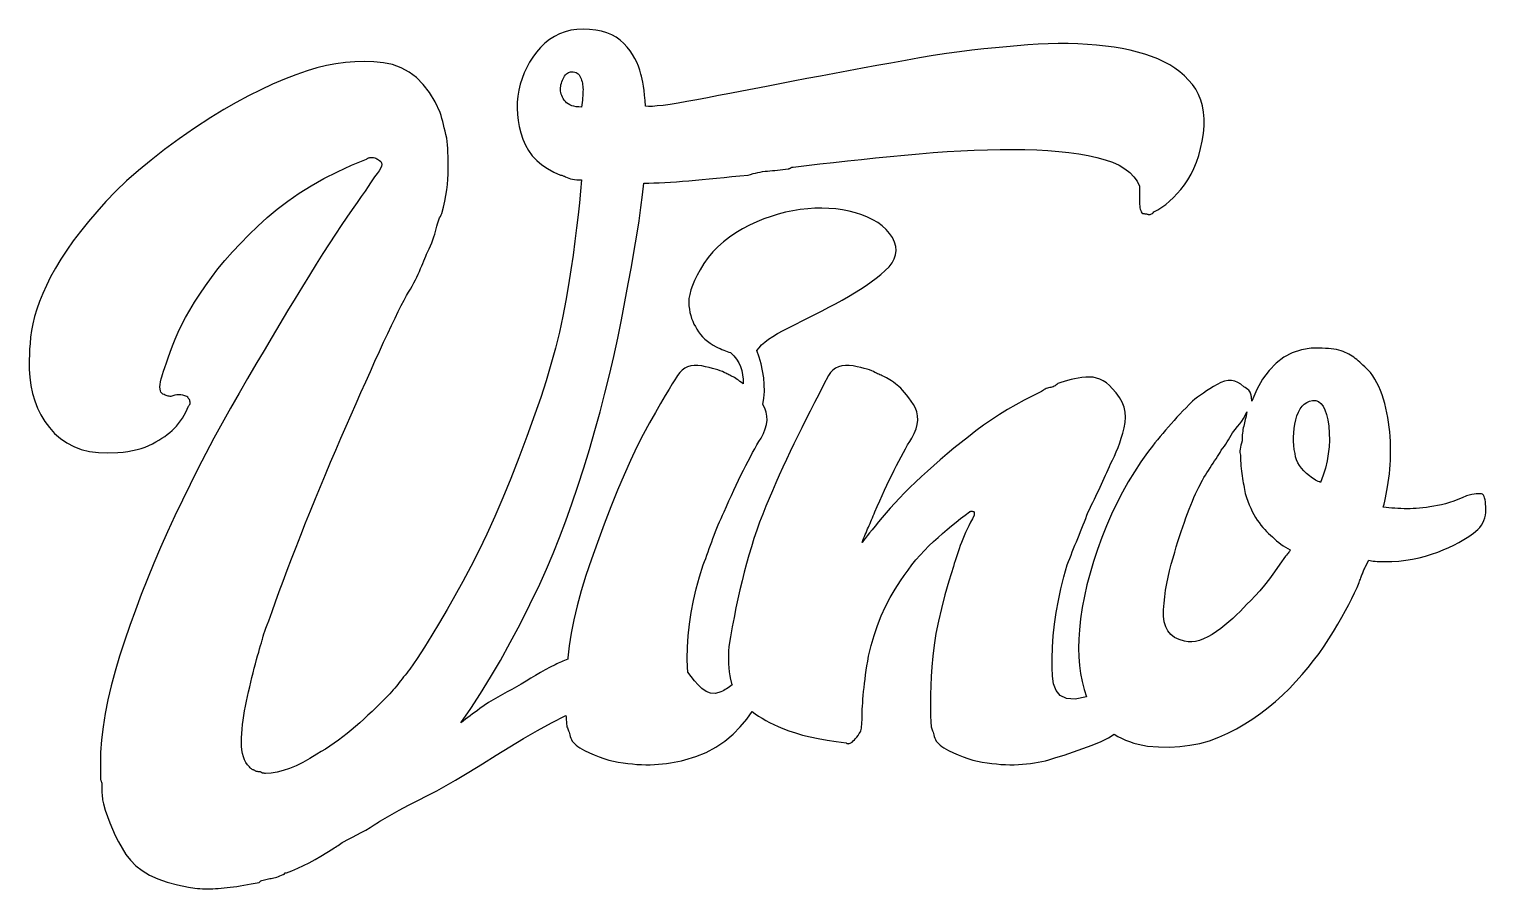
# Model space of a CAD drawing. Extents: x 372 to 1045, y 510 to 907.
import ezdxf

# ---------------------------------------------------------------- set-up
doc = ezdxf.new("R2010")
doc.units = 0
doc.header["$MEASUREMENT"] = 0
doc.layers.add('Poly', color=3, linetype='CONTINUOUS')

msp = doc.modelspace()

# ---------------------------------------------------------------- linework, layer by layer
at = {"layer": 'Poly', "color": 0, "true_color": 0x000000}
for points in [[(1043.7966, 692.0373), (1043.194452, 692.185355), (1042.498975, 692.264925), (1041.710498, 692.27587), (1040.82935, 692.21805), (1039.855858, 692.091323), (1038.79035, 691.89555), (1037.633155, 691.630589), (1036.3846, 691.2963), (1034.361981, 690.407925), (1032.374834, 689.601862), (1030.423102, 688.877831), (1028.506725, 688.23555), (1026.625645, 687.674737), (1024.779803, 687.195113), (1022.969141, 686.796394), (1021.1936, 686.4783), (1019.459897, 686.217814), (1017.7846, 685.992097), (1016.167803, 685.801138), (1014.6096, 685.644925), (1013.110084, 685.523446), (1011.66935, 685.436691), (1010.287491, 685.384646), (1008.9646, 685.3673), (1007.491219, 685.378671), (1006.041803, 685.412894), (1004.616317, 685.470132), (1003.214725, 685.55055), (1001.836993, 685.654312), (1000.483084, 685.781581), (999.152965, 685.932523), (997.8466, 686.1073), (998.210227, 687.4484), (998.562991, 688.882722), (998.904715, 690.410302), (999.235225, 692.031175), (999.554344, 693.745376), (999.861897, 695.552941), (1000.157707, 697.453904), (1000.4416, 699.4483), (1000.696155, 701.496855), (1000.904162, 703.569175), (1001.065764, 705.66512), (1001.1811, 707.78455), (1001.250311, 709.927323), (1001.273537, 712.0933), (1001.25092, 714.282339), (1001.1826, 716.4943), (1001.058383, 718.711413), (1000.877553, 720.916831), (1000.63984, 723.110671), (1000.344975, 725.29305), (999.992688, 727.464085), (999.582709, 729.623894), (999.11477, 731.772593), (998.5886, 733.9103), (997.997784, 735.99788), (997.337569, 738.005128), (996.607932, 739.932056), (995.80885, 741.778675), (994.940299, 743.544997), (994.002256, 745.231034), (992.994698, 746.836798), (991.9176, 748.3623), (991.006235, 749.264577), (990.130553, 750.121081), (989.290426, 750.931695), (988.485725, 751.6963), (987.716321, 752.41478), (986.982084, 753.087019), (986.282887, 753.712898), (985.6186, 754.2923), (984.950662, 754.836183), (984.248788, 755.356487), (983.512881, 755.853448), (982.74285, 756.3273), (981.9386, 756.778277), (981.100038, 757.206612), (980.227069, 757.612542), (979.3196, 757.9963), (978.355537, 758.343155), (977.323225, 758.644144), (976.222475, 758.899148), (975.0531, 759.10805), (973.814913, 759.270734), (972.507725, 759.387081), (971.13135, 759.456976), (969.6856, 759.4803), (964.4956, 759.4803), (960.013016, 758.771029), (955.832178, 757.390941), (951.952957, 755.340001), (948.375225, 752.618175), (945.098852, 749.225427), (942.123709, 745.161722), (939.449668, 740.427025), (937.0766, 735.0213), (937.070539, 735.396628), (937.052491, 735.783862), (937.022653, 736.183003), (936.981225, 736.59405), (936.928407, 737.017003), (936.864397, 737.451862), (936.789395, 737.898628), (936.7036, 738.3573), (936.568135, 738.811991), (936.352256, 739.255831), (936.055987, 739.688843), (935.67935, 740.11105), (935.22237, 740.522476), (934.685069, 740.923144), (934.067471, 741.313077), (933.3696, 741.6923), (932.042239, 742.842048), (930.657397, 743.703034), (929.215063, 744.275247), (927.715225, 744.558675), (926.157871, 744.553306), (924.542991, 744.259128), (922.870571, 743.67613), (921.1406, 742.8043), (919.4186, 741.789589), (917.778912, 740.786925), (916.221256, 739.796261), (914.74535, 738.81755), (913.350913, 737.850745), (912.037663, 736.8958), (910.805319, 735.952667), (909.6536, 735.0213), (908.180506, 733.536837), (906.731225, 732.053347), (905.305756, 730.570677), (903.9041, 729.088675), (902.526256, 727.607189), (901.172225, 726.126066), (899.842006, 724.645154), (898.5356, 723.1643), (897.249524, 721.679753), (895.986991, 720.19605), (894.747918, 718.713097), (893.532225, 717.2308), (892.339829, 715.749066), (891.170647, 714.2678), (890.024598, 712.786909), (888.9016, 711.3063), (885.813254, 706.961454), (882.852772, 702.455722), (880.020235, 697.78881), (877.315725, 692.960425), (874.739325, 687.970275), (872.291116, 682.818066), (869.97118, 677.503505), (867.7796, 672.0263), (865.75527, 666.49681), (863.938584, 661.024941), (862.329625, 655.610845), (860.928475, 650.254675), (859.735215, 644.956583), (858.749928, 639.716722), (857.972696, 634.535243), (857.4036, 629.4123), (857.112627, 625.121823), (857.024694, 620.950925), (857.139401, 616.899277), (857.45635, 612.96655), (857.975143, 609.152417), (858.695381, 605.45655), (859.616666, 601.87862), (860.7386, 598.4183), (855.414536, 597.340109), (851.416084, 597.607394), (848.556485, 599.016695), (846.648975, 601.36455), (845.506793, 604.447499), (844.943178, 608.062081), (844.771368, 612.004835), (844.8046, 616.0723), (844.994844, 621.369734), (845.382491, 626.702019), (845.967411, 632.069132), (846.749475, 637.47105), (847.728555, 642.907749), (848.904522, 648.379206), (850.277246, 653.885398), (851.8466, 659.4263), (852.407504, 660.913747), (852.979647, 662.412878), (853.563297, 663.923751), (854.158725, 665.446425), (854.7662, 666.980958), (855.385991, 668.527409), (856.018368, 670.085837), (856.6636, 671.6563), (857.304733, 673.222821), (857.935037, 674.778409), (858.554373, 676.323099), (859.1626, 677.856925), (859.759577, 679.379923), (860.345163, 680.892128), (860.919217, 682.393575), (861.4816, 683.8843), (862.214202, 685.360044), (862.935975, 686.824691), (863.646873, 688.278111), (864.34685, 689.720175), (865.035858, 691.150755), (865.71385, 692.569722), (866.38078, 693.976946), (867.0366, 695.3723), (867.678717, 696.755786), (868.309725, 698.127566), (868.929483, 699.487743), (869.53785, 700.836425), (870.134686, 702.173716), (870.71985, 703.499722), (871.293202, 704.814548), (871.8546, 706.1183), (872.762647, 707.838007), (873.635912, 709.661894), (874.474584, 711.589984), (875.27885, 713.6223), (876.048897, 715.758866), (876.784913, 717.999706), (877.487084, 720.344843), (878.1556, 722.7943), (878.634797, 725.266009), (878.778616, 727.679534), (878.58702, 730.035099), (878.059975, 732.332925), (877.197446, 734.573236), (875.999397, 736.756253), (874.465793, 738.8822), (872.5966, 740.9513), (871.269813, 742.32795), (869.885241, 743.496253), (868.442942, 744.456361), (866.942975, 745.208425), (865.385399, 745.752599), (863.770272, 746.089034), (862.097653, 746.217884), (860.3676, 746.1393), (858.622897, 745.929745), (856.913725, 745.674487), (855.239991, 745.373386), (853.6016, 745.0263), (851.998459, 744.633089), (850.430475, 744.193613), (848.897553, 743.70773), (847.3996, 743.1753), (847.015223, 742.819685), (846.608897, 742.499753), (846.180329, 742.215376), (845.729225, 741.966425), (845.255293, 741.752771), (844.758241, 741.574284), (844.237774, 741.430837), (843.6936, 741.3223), (843.149221, 741.209825), (842.627694, 741.063566), (842.129182, 740.883392), (841.65385, 740.669175), (841.201862, 740.420786), (840.773381, 740.138097), (840.368573, 739.820978), (839.9876, 739.4693), (835.944895, 737.562866), (831.971647, 735.552394), (828.068032, 733.437999), (824.234225, 731.2198), (820.470403, 728.897913), (816.776741, 726.472456), (813.153414, 723.943546), (809.6006, 721.3113), (806.125926, 718.629255), (802.744334, 715.959128), (799.455719, 713.300931), (796.259975, 710.654675), (793.156996, 708.020372), (790.146678, 705.398034), (787.228914, 702.787673), (784.4036, 700.1893), (781.68768, 697.621437), (779.098991, 695.112331), (776.637637, 692.66196), (774.303725, 690.2703), (772.09736, 687.937327), (770.018647, 685.663019), (768.067692, 683.447351), (766.2446, 681.2903), (764.557375, 679.244931), (763.021991, 677.373409), (761.638129, 675.675864), (760.405475, 674.152425), (759.323711, 672.80322), (758.392522, 671.628378), (757.61159, 670.628029), (756.9806, 669.8023), (757.349752, 670.721964), (757.719256, 671.630613), (758.089182, 672.528105), (758.4596, 673.4143), (758.83058, 674.289058), (759.202194, 675.152238), (759.57451, 676.003698), (759.9476, 676.8433), (760.31658, 677.682491), (760.685631, 678.532956), (761.054916, 679.394905), (761.4246, 680.26855), (761.794846, 681.154101), (762.165819, 682.051769), (762.537682, 682.961765), (762.9106, 683.8843), (764.02243, 686.453872), (765.134178, 688.977753), (766.245856, 691.455814), (767.357475, 693.887925), (768.469047, 696.273958), (769.580584, 698.613784), (770.692098, 700.907275), (771.8036, 703.1543), (772.903563, 705.330745), (773.979866, 707.414238), (775.032754, 709.405011), (776.062475, 711.3033), (777.069274, 713.109339), (778.053397, 714.823363), (779.01509, 716.445605), (779.9546, 717.9763), (781.099444, 720.164939), (781.9441, 722.284097), (782.488381, 724.333763), (782.7321, 726.313925), (782.675069, 728.224571), (782.3171, 730.065691), (781.658006, 731.837271), (780.6976, 733.5393), (779.608637, 735.137741), (778.565647, 736.597081), (777.568852, 737.917343), (776.618475, 739.09855), (775.714739, 740.140726), (774.857866, 741.043894), (774.048079, 741.808077), (773.2856, 742.4333), (772.374565, 743.143079), (771.499131, 743.796222), (770.659182, 744.392435), (769.8546, 744.931425), (769.085268, 745.4129), (768.351069, 745.836566), (767.651885, 746.20213), (766.9876, 746.5093), (766.353534, 746.78153), (765.755444, 747.041831), (765.19312, 747.290366), (764.66635, 747.5273), (764.174924, 747.752796), (763.718631, 747.967019), (763.29726, 748.170132), (762.9106, 748.3623), (762.267704, 748.731366), (761.451241, 749.100644), (760.461176, 749.470249), (759.297475, 749.8403), (757.960102, 750.210913), (756.449022, 750.582206), (754.7642, 750.954296), (752.9056, 751.3273), (751.023635, 751.580702), (749.268819, 751.602894), (747.641268, 751.393851), (746.1411, 750.95355), (744.768432, 750.281968), (743.523381, 749.379081), (742.406065, 748.244866), (741.4166, 746.8793), (739.222645, 742.656663), (737.086147, 738.516081), (735.007282, 734.457296), (732.986225, 730.48005), (731.023153, 726.584085), (729.118241, 722.769144), (727.271664, 719.034968), (725.4836, 715.3813), (723.738565, 711.768548), (722.029131, 708.155784), (720.355182, 704.542997), (718.7166, 700.930175), (717.113268, 697.317306), (715.545069, 693.704378), (714.011885, 690.09138), (712.5136, 686.4783), (711.057897, 682.841937), (709.660787, 679.159144), (708.322272, 675.429991), (707.04235, 671.65455), (705.821022, 667.83289), (704.658287, 663.965081), (703.554147, 660.051195), (702.5086, 656.0913), (701.505756, 652.065122), (700.538537, 647.958378), (699.606662, 643.771126), (698.70985, 639.503425), (697.847819, 635.155333), (697.020287, 630.726909), (696.226975, 626.218212), (695.4676, 621.6293), (695.319547, 619.606474), (695.239991, 617.619378), (695.229082, 615.667837), (695.286975, 613.751675), (695.413821, 611.870716), (695.609772, 610.024784), (695.874981, 608.213704), (696.2096, 606.4373), (696.277602, 606.130765), (696.350866, 605.826081), (696.429028, 605.523132), (696.511725, 605.2218), (696.598594, 604.921968), (696.689272, 604.623519), (696.783395, 604.326335), (696.8806, 604.0303), (696.273018, 603.541538), (695.657069, 603.069769), (695.031698, 602.617265), (694.39585, 602.1863), (693.748471, 601.779148), (693.088506, 601.398081), (692.414901, 601.045374), (691.7266, 600.7233), (689.24735, 600.036019), (686.972287, 600.155737), (684.880694, 600.940425), (682.95185, 602.24805), (681.165037, 603.936581), (679.499537, 605.863988), (677.934631, 607.888237), (676.4496, 609.8673), (676.396164, 610.623155), (676.347991, 611.383581), (676.305653, 612.149116), (676.269725, 612.9203), (676.240782, 613.697671), (676.219397, 614.481769), (676.206145, 615.273132), (676.2016, 616.0723), (676.317221, 621.369734), (676.664194, 626.702019), (677.242682, 632.069132), (678.05285, 637.47105), (679.094862, 642.907749), (680.368881, 648.379206), (681.875073, 653.885398), (683.6136, 659.4263), (684.16935, 660.913747), (684.7251, 662.412878), (685.28085, 663.923751), (685.8366, 665.446425), (686.39235, 666.980958), (686.9481, 668.527409), (687.50385, 670.085837), (688.0596, 671.6563), (688.626807, 673.222821), (689.217006, 674.778409), (689.830315, 676.323099), (690.46685, 677.856925), (691.126729, 679.379923), (691.810069, 680.892128), (692.516987, 682.393575), (693.2476, 683.8843), (694.359141, 686.453872), (695.470741, 688.977753), (696.582364, 691.455814), (697.693975, 693.887925), (698.805539, 696.273958), (699.917022, 698.613784), (701.028387, 700.907275), (702.1396, 703.1543), (703.239854, 705.330745), (704.316319, 707.414238), (705.369299, 709.405011), (706.3991, 711.3033), (707.406026, 713.109339), (708.390381, 714.823363), (709.352471, 716.445605), (710.2926, 717.9763), (711.430801, 720.15215), (712.272084, 722.259222), (712.816344, 724.297552), (713.063475, 726.267175), (713.013371, 728.168126), (712.665928, 730.000441), (712.021039, 731.764154), (711.0786, 733.4593), (711.599356, 736.472277), (711.834584, 739.56105), (711.805227, 742.704761), (711.532225, 745.88255), (711.03652, 749.073558), (710.339053, 752.256925), (709.460766, 755.411792), (708.4226, 758.5173), (709.363854, 759.766907), (710.565006, 761.037784), (712.026643, 762.330013), (713.74935, 763.643675), (715.733713, 764.978853), (717.980319, 766.335628), (720.489752, 767.714083), (723.2626, 769.1143), (726.319967, 770.607062), (729.377287, 772.123519), (732.434514, 773.663554), (735.4916, 775.22705), (738.548498, 776.81389), (741.605163, 778.423956), (744.661545, 780.057132), (747.7176, 781.7133), (750.70637, 783.386077), (753.555756, 785.070081), (756.265877, 786.76557), (758.83685, 788.4728), (761.268791, 790.19203), (763.561819, 791.923519), (765.716049, 793.667523), (767.7316, 795.4243), (769.486032, 797.200417), (770.858303, 799.011362), (771.848379, 800.857277), (772.456225, 802.7383), (772.681805, 804.654573), (772.525084, 806.606238), (771.986028, 808.593433), (771.0646, 810.6163), (769.662329, 812.578327), (768.051428, 814.390331), (766.232145, 816.052195), (764.204725, 817.5638), (761.969414, 818.92503), (759.526459, 820.135769), (756.876106, 821.195898), (754.0186, 822.1053), (751.024848, 822.857263), (747.973147, 823.446816), (744.863579, 823.874204), (741.696225, 824.139675), (738.471168, 824.243474), (735.188491, 824.185847), (731.848274, 823.96704), (728.4506, 823.5873), (725.031764, 823.041484), (721.636975, 822.334019), (718.266186, 821.464882), (714.91935, 820.43405), (711.59642, 819.241499), (708.29735, 817.887206), (705.022092, 816.371148), (701.7706, 814.6933), (698.625594, 812.855189), (695.677991, 810.867347), (692.927661, 808.729763), (690.374475, 806.442425), (688.018305, 804.005321), (685.859022, 801.418441), (683.896496, 798.681771), (682.1306, 795.7953), (680.750012, 793.262171), (679.578897, 790.857269), (678.617102, 788.58057), (677.864475, 786.43205), (677.320864, 784.411687), (676.986116, 782.519456), (676.860079, 780.755335), (676.9426, 779.1193), (677.160411, 777.572118), (677.448522, 776.083472), (677.806829, 774.653208), (678.235225, 773.281175), (678.733606, 771.96722), (679.301866, 770.711191), (679.939899, 769.512935), (680.6476, 768.3723), (681.432948, 767.108765), (682.311506, 765.914769), (683.283299, 764.790476), (684.34835, 763.73605), (685.506682, 762.751655), (686.758319, 761.837456), (688.103284, 760.993616), (689.5416, 760.2203), (690.461916, 759.770521), (691.357319, 759.355816), (692.228487, 758.975259), (693.0761, 758.627925), (693.900838, 758.312888), (694.703381, 758.029222), (695.484409, 757.776001), (696.2446, 757.5523), (697.74017, 756.039345), (698.983975, 754.453722), (699.991905, 752.789419), (700.77985, 751.040425), (701.363702, 749.200728), (701.75935, 747.264316), (701.982686, 745.225177), (702.0496, 743.0773), (701.287049, 743.660232), (700.559631, 744.200941), (699.867698, 744.698548), (699.2116, 745.152175), (698.59169, 745.560943), (698.008319, 745.923972), (697.461838, 746.240384), (696.9526, 746.5093), (696.408264, 746.78153), (695.88685, 747.041831), (695.388498, 747.290366), (694.91335, 747.5273), (694.461545, 747.752796), (694.033225, 747.967019), (693.62853, 748.170132), (693.2476, 748.3623), (692.43561, 748.731366), (691.484741, 749.100644), (690.395145, 749.470249), (689.166975, 749.8403), (687.800383, 750.210913), (686.295522, 750.582206), (684.652543, 750.954296), (682.8716, 751.3273), (681.075633, 751.580702), (679.395741, 751.602894), (677.831934, 751.393851), (676.384225, 750.95355), (675.052625, 750.281968), (673.837147, 749.379081), (672.737801, 748.244866), (671.7546, 746.8793), (671.225311, 746.211071), (670.38435, 744.953284), (669.231577, 743.105786), (667.76685, 740.668425), (665.99003, 737.641048), (663.900975, 734.023503), (661.499545, 729.815638), (658.7856, 725.0173), (655.893955, 719.693583), (652.968444, 713.919316), (650.008948, 707.694321), (647.01535, 701.018425), (643.987534, 693.89145), (640.925381, 686.313222), (637.828776, 678.283564), (634.6976, 669.8023), (631.888077, 661.996249), (629.39135, 654.514831), (627.207561, 647.358023), (625.33685, 640.5258), (623.779358, 634.01814), (622.535225, 627.835019), (621.604592, 621.976413), (620.9876, 616.4423), (620.980692, 616.358456), (620.974147, 616.276112), (620.96786, 616.1948), (620.961725, 616.11405), (620.955637, 616.033394), (620.949491, 615.952363), (620.94318, 615.870487), (620.9366, 615.7873), (620.209127, 615.486101), (619.482569, 615.182956), (618.757088, 614.877421), (618.03285, 614.56905), (617.310018, 614.257398), (616.588756, 613.942019), (615.869229, 613.622468), (615.1516, 613.2983), (612.812223, 612.165943), (610.535084, 610.948378), (608.303672, 609.666993), (606.101475, 608.343175), (603.911981, 606.99831), (601.718678, 605.653784), (599.505055, 604.330986), (597.2546, 603.0513), (595.074395, 601.861132), (592.907209, 600.683831), (590.755563, 599.503577), (588.621975, 598.30455), (586.508965, 597.070929), (584.419053, 595.786894), (582.354758, 594.436624), (580.3186, 593.0043), (579.213719, 592.192073), (578.112553, 591.3753), (577.014317, 590.554964), (575.918225, 589.73205), (574.823493, 588.907542), (573.729334, 588.082425), (572.634965, 587.257683), (571.5396, 586.4343), (576.121379, 593.042589), (580.697147, 600.051612), (585.266797, 607.461605), (589.830225, 615.2728), (594.387325, 623.485433), (598.937991, 632.099738), (603.482118, 641.115948), (608.0196, 650.5343), (611.132729, 657.502587), (614.176694, 664.703409), (617.151612, 672.136708), (620.0576, 679.802425), (622.894776, 687.700501), (625.663256, 695.830878), (628.363159, 704.193497), (630.9946, 712.7883), (633.517528, 721.472245), (635.901647, 730.110488), (638.147086, 738.702886), (640.253975, 747.2493), (642.222442, 755.749589), (644.052616, 764.203612), (645.744625, 772.61123), (647.2986, 780.9723), (648.896711, 789.284345), (650.355803, 797.180409), (651.675887, 804.660388), (652.856975, 811.724175), (653.899079, 818.371665), (654.802209, 824.602753), (655.566379, 830.417333), (656.1916, 835.8153), (658.461454, 835.832689), (660.823616, 835.884847), (663.278239, 835.971763), (665.825475, 836.093425), (668.465477, 836.249821), (671.198397, 836.440941), (674.024387, 836.666771), (676.9436, 836.9273), (679.963614, 837.210657), (683.100709, 837.505159), (686.354594, 837.811075), (689.724975, 838.128675), (693.211559, 838.458228), (696.814053, 838.800003), (700.532164, 839.154271), (704.3656, 839.5213), (705.477102, 839.872937), (706.588616, 840.189956), (707.700153, 840.472523), (708.811725, 840.7208), (709.923344, 840.934952), (711.035022, 841.115144), (712.14677, 841.261538), (713.2586, 841.3743), (714.381887, 841.471093), (715.528084, 841.579956), (716.697321, 841.700866), (717.889725, 841.8338), (719.105426, 841.978734), (720.344553, 842.135644), (721.607235, 842.304507), (722.8936, 842.4853), (723.070455, 842.490823), (723.236506, 842.50755), (723.391729, 842.535714), (723.5361, 842.57555), (723.669596, 842.627292), (723.792194, 842.691175), (723.90387, 842.767433), (724.0046, 842.8563), (724.10201, 842.941722), (724.211256, 843.016363), (724.332362, 843.080034), (724.46535, 843.13255), (724.610245, 843.173722), (724.767069, 843.203363), (724.935846, 843.221284), (725.1166, 843.2273), (731.271192, 843.959905), (737.506397, 844.681706), (743.822485, 845.392679), (750.219725, 846.0928), (756.698387, 846.782046), (763.258741, 847.460394), (769.901055, 848.12782), (776.6256, 848.7843), (783.323049, 849.391355), (789.893631, 849.917925), (796.337323, 850.36387), (802.6541, 850.72905), (808.84394, 851.013323), (814.906819, 851.21655), (820.842713, 851.338589), (826.6516, 851.3793), (832.282465, 851.321202), (837.694084, 851.147019), (842.886493, 850.856913), (847.859725, 850.45105), (852.613817, 849.929593), (857.148803, 849.292706), (861.464719, 848.540554), (865.5616, 847.6733), (869.352354, 846.651796), (872.761194, 845.445769), (875.788237, 844.055195), (878.4336, 842.48005), (880.697401, 840.720312), (882.579756, 838.775956), (884.080784, 836.64696), (885.2006, 834.3333), (885.2006, 826.9223), (885.223471, 826.02828), (885.292256, 825.204644), (885.407213, 824.451273), (885.5686, 823.76805), (885.776674, 823.154859), (886.031694, 822.611581), (886.333916, 822.138101), (886.6836, 821.7343), (887.046852, 821.728366), (887.399241, 821.710644), (887.74059, 821.681249), (888.070725, 821.6403), (888.389469, 821.587913), (888.696647, 821.524206), (888.992082, 821.449296), (889.2756, 821.3633), (889.559245, 821.297302), (889.853881, 821.289816), (890.159815, 821.340853), (890.47735, 821.450425), (890.806791, 821.618544), (891.148444, 821.845222), (891.502612, 822.13047), (891.8696, 822.4743), (893.708602, 823.481111), (895.525678, 824.650472), (897.320559, 825.982279), (899.092975, 827.476425), (900.842657, 829.132806), (902.569334, 830.951316), (904.272739, 832.931849), (905.9526, 835.0743), (907.550176, 837.390015), (909.009084, 839.890581), (910.329219, 842.576257), (911.510475, 845.4473), (912.552746, 848.503968), (913.455928, 851.746519), (914.219914, 855.17521), (914.8446, 858.7903), (915.086594, 862.221478), (915.074491, 865.479909), (914.808161, 868.565443), (914.287475, 871.477925), (913.512305, 874.217204), (912.482522, 876.783128), (911.197996, 879.175544), (909.6586, 881.3943), (907.903788, 883.459052), (905.97535, 885.397628), (903.873288, 887.209759), (901.5976, 888.895175), (899.148288, 890.453607), (896.52535, 891.884784), (893.728787, 893.188439), (890.7586, 894.3643), (887.619893, 895.424048), (884.318694, 896.379534), (880.85526, 897.230747), (877.22985, 897.977675), (873.442721, 898.620306), (869.494131, 899.158628), (865.384338, 899.59263), (861.1136, 899.9223), (856.717825, 900.148382), (852.241647, 900.270144), (847.684914, 900.287609), (843.047475, 900.2008), (838.329176, 900.009741), (833.529866, 899.714456), (828.649391, 899.314968), (823.6876, 898.8113), (818.580604, 898.386173), (813.265319, 897.857722), (807.741674, 897.225841), (802.0096, 896.490425), (796.069026, 895.651368), (789.919881, 894.708566), (783.562096, 893.661911), (776.9956, 892.5113), (770.348016, 891.304671), (763.746428, 890.098956), (757.191082, 888.894038), (750.682225, 887.6898), (744.220102, 886.486124), (737.804959, 885.282894), (731.437043, 884.079991), (725.1166, 882.8773), (718.908332, 881.68773), (712.885772, 880.533925), (707.048907, 879.415745), (701.397725, 878.33305), (695.932215, 877.285698), (690.652366, 876.27355), (685.558164, 875.296464), (680.6496, 874.3543), (676.06162, 873.495056), (671.938006, 872.775722), (668.278502, 872.196146), (665.08285, 871.756175), (662.350791, 871.455657), (660.082069, 871.294441), (658.276424, 871.272372), (656.9336, 871.3893), (656.735416, 874.052316), (656.514381, 876.4833), (656.270518, 878.682534), (656.00385, 880.6503), (655.714401, 882.386878), (655.402194, 883.89255), (655.067252, 885.167597), (654.7096, 886.2123), (654.261196, 888.051257), (653.662991, 889.868206), (652.914996, 891.66289), (652.017225, 893.43505), (650.969688, 895.184429), (649.772397, 896.910769), (648.425364, 898.613812), (646.9286, 900.2933), (645.253567, 901.85639), (643.382209, 903.211144), (641.314516, 904.357538), (639.050475, 905.29555), (636.590075, 906.025155), (633.933303, 906.546331), (631.080149, 906.859054), (628.0306, 906.9633), (625.128118, 906.8298), (622.353803, 906.429487), (619.707481, 905.762644), (617.188975, 904.82955), (614.79811, 903.630487), (612.534709, 902.165737), (610.398598, 900.435581), (608.3896, 898.4403), (606.531287, 896.267898), (604.8466, 894.015081), (603.335538, 891.681687), (601.9981, 889.26755), (600.834287, 886.772507), (599.8441, 884.196394), (599.027537, 881.539046), (598.3846, 878.8003), (597.926791, 876.015241), (597.665694, 873.218394), (597.601424, 870.409874), (597.7341, 867.5898), (598.063838, 864.758288), (598.590756, 861.915456), (599.314971, 859.061421), (600.2366, 856.1963), (601.39826, 853.42032), (602.850569, 850.841894), (604.593268, 848.461046), (606.6261, 846.2778), (608.948807, 844.292179), (611.561131, 842.504206), (614.462815, 840.913905), (617.6536, 839.5213), (617.847844, 839.509392), (618.066053, 839.473847), (618.308192, 839.414935), (618.574225, 839.332925), (618.864118, 839.228087), (619.177834, 839.100691), (619.51534, 838.951005), (619.8766, 838.7793), (620.63912, 838.429659), (621.449006, 838.12755), (622.306002, 837.872691), (623.20985, 837.6648), (624.160291, 837.503597), (625.157069, 837.3888), (626.199924, 837.320128), (627.2886, 837.2973), (626.869489, 832.1613), (626.358959, 826.758488), (625.756719, 821.089144), (625.062475, 815.15355), (624.275934, 808.951987), (623.396803, 802.484738), (622.424789, 795.752081), (621.3596, 788.7543), (620.143563, 781.579027), (618.719178, 774.323363), (617.086411, 766.987167), (615.245225, 759.5703), (613.195586, 752.07262), (610.937459, 744.493988), (608.470809, 736.834261), (605.7956, 729.0933), (602.087432, 718.752042), (598.380319, 708.850613), (594.674096, 699.389152), (590.9686, 690.3678), (587.263666, 681.786698), (583.559131, 673.645988), (579.85483, 665.945808), (576.1506, 658.6863), (572.466039, 651.782154), (568.828928, 645.156878), (565.238996, 638.810345), (561.695975, 632.742425), (558.199594, 626.952989), (554.749584, 621.441909), (551.345676, 616.209056), (547.9876, 611.2543), (547.251057, 610.331519), (546.526444, 609.421488), (545.813784, 608.523925), (545.1131, 607.63855), (544.424416, 606.765081), (543.747756, 605.903238), (543.083143, 605.052737), (542.4306, 604.2133), (541.762043, 603.373698), (541.059772, 602.522238), (540.323633, 601.659058), (539.553475, 600.7843), (538.749145, 599.898105), (537.910491, 599.000613), (537.03736, 598.091964), (536.1296, 597.1723), (534.26977, 595.330185), (532.398959, 593.511753), (530.517063, 591.716876), (528.623975, 589.945425), (526.71959, 588.197271), (524.803803, 586.472284), (522.876508, 584.770337), (520.9376, 583.0913), (518.985838, 581.458741), (517.022381, 579.895581), (515.047346, 578.401843), (513.06085, 576.97755), (511.06301, 575.622726), (509.053944, 574.337394), (507.033768, 573.121577), (505.0026, 571.9753), (501.71383, 569.890577), (498.517381, 568.083894), (495.413416, 566.555226), (492.4021, 565.30455), (489.483596, 564.331843), (486.658069, 563.637081), (483.925682, 563.220241), (481.2866, 563.0813), (480.930985, 563.087234), (480.611053, 563.104956), (480.326676, 563.134351), (480.077725, 563.1753), (479.864071, 563.227687), (479.685584, 563.291394), (479.542137, 563.366304), (479.4336, 563.4523), (479.332582, 563.541167), (479.220772, 563.617425), (479.098157, 563.681308), (478.964725, 563.73305), (478.820465, 563.772886), (478.665366, 563.80105), (478.499414, 563.817777), (478.3226, 563.8233), (477.96101, 563.835163), (477.623256, 563.870581), (477.309362, 563.929296), (477.01935, 564.01105), (476.753245, 564.115585), (476.511069, 564.242644), (476.292846, 564.391968), (476.0986, 564.5633), (475.900457, 564.58662), (475.679522, 564.656488), (475.435782, 564.772761), (475.169225, 564.9353), (474.87984, 565.143964), (474.567616, 565.398613), (474.232539, 565.699105), (473.8746, 566.0453), (473.003901, 567.037552), (472.250131, 568.156003), (471.613034, 569.400946), (471.09235, 570.772675), (470.687823, 572.271482), (470.399194, 573.897659), (470.226205, 575.651501), (470.1686, 577.5333), (470.197444, 579.495859), (470.284038, 581.493269), (470.428475, 583.525507), (470.63085, 585.59255), (470.891256, 587.694374), (471.209788, 589.830956), (471.586538, 592.002273), (472.0216, 594.2083), (472.488569, 596.425454), (472.968287, 598.630972), (473.460475, 600.824935), (473.96485, 603.007425), (474.481131, 605.178525), (475.009037, 607.338316), (475.548288, 609.48688), (476.0986, 611.6243), (476.642487, 613.689052), (477.162819, 615.627628), (477.659854, 617.439759), (478.13385, 619.125175), (478.585065, 620.683607), (479.013756, 622.114784), (479.420182, 623.418439), (479.8046, 624.5943), (479.850748, 625.056445), (479.989288, 625.704144), (480.220358, 626.537421), (480.5441, 627.5563), (480.960655, 628.760804), (481.470162, 630.150956), (482.072764, 631.72678), (482.7686, 633.4883), (484.296098, 637.834892), (485.916772, 642.355472), (487.630516, 647.050122), (489.437225, 651.918925), (491.336793, 656.961962), (493.329116, 662.179316), (495.414086, 667.571068), (497.5916, 673.1373), (499.826102, 678.781919), (502.083678, 684.415441), (504.364434, 690.037736), (506.668475, 695.648675), (508.995907, 701.24813), (511.346834, 706.835972), (513.721364, 712.412071), (516.1196, 717.9763), (518.502444, 723.465409), (520.839725, 728.815488), (523.131444, 734.026534), (525.3776, 739.09855), (527.578194, 744.031534), (529.733225, 748.825488), (531.842694, 753.480409), (533.9066, 757.9963), (535.885684, 762.292493), (537.749584, 766.287034), (539.498149, 769.980239), (541.131225, 773.372425), (542.648661, 776.463907), (544.050303, 779.255003), (545.336, 781.746029), (546.5056, 783.9373), (547.407586, 785.406452), (548.263928, 786.852894), (549.07445, 788.276601), (549.838975, 789.67755), (550.557329, 791.055718), (551.229334, 792.411081), (551.854817, 793.743616), (552.4336, 795.0533), (552.978061, 796.324642), (553.498663, 797.550409), (553.995733, 798.730591), (554.4696, 799.865175), (554.920592, 800.95415), (555.349037, 801.997503), (555.755264, 802.995224), (556.1396, 803.9473), (556.849668, 805.410767), (557.502959, 806.839534), (558.099227, 808.233779), (558.638225, 809.593675), (559.119707, 810.9194), (559.543428, 812.211128), (559.909141, 813.469036), (560.2166, 814.6933), (560.499668, 815.856105), (560.794022, 816.938425), (561.099883, 817.94012), (561.417475, 818.86105), (561.74702, 819.701073), (562.088741, 820.46005), (562.44286, 821.137839), (562.8096, 821.7343), (563.502321, 824.644132), (564.103553, 827.450769), (564.613028, 830.154046), (565.030475, 832.7538), (565.355625, 835.249866), (565.588209, 837.642081), (565.727957, 839.93028), (565.7746, 842.1143), (565.762696, 844.201923), (565.727178, 846.209284), (565.66834, 848.136372), (565.586475, 849.983175), (565.481875, 851.749681), (565.354834, 853.435878), (565.205645, 855.041755), (565.0346, 856.5673), (564.661309, 858.211273), (564.289084, 859.808769), (563.917774, 861.359905), (563.547225, 862.8648), (563.177286, 864.32357), (562.807803, 865.736331), (562.438625, 867.103202), (562.0696, 868.4243), (559.712438, 873.320583), (557.088616, 877.639003), (554.198379, 881.37929), (551.041975, 884.541175), (547.619649, 887.124388), (543.931647, 889.128659), (539.978215, 890.55372), (535.7596, 891.3993), (531.398229, 891.827568), (527.026006, 892.000941), (522.642768, 891.919525), (518.24835, 891.583425), (513.842588, 890.992747), (509.425319, 890.147597), (504.996377, 889.048079), (500.5556, 887.6943), (495.320182, 885.899109), (489.992444, 883.848894), (484.572409, 881.54382), (479.0601, 878.98405), (473.455541, 876.169749), (467.758756, 873.101081), (461.969768, 869.77821), (456.0886, 866.2013), (448.520823, 861.216187), (441.380944, 856.265831), (434.669268, 851.35021), (428.3861, 846.4693), (422.531745, 841.623077), (417.106506, 836.811519), (412.11069, 832.034601), (407.5446, 827.2923), (403.333954, 822.613825), (399.413241, 818.027753), (395.782426, 813.534236), (392.441475, 809.133425), (389.390352, 804.825474), (386.629022, 800.610534), (384.15745, 796.488759), (381.9756, 792.4603), (380.045481, 788.537464), (378.336459, 784.742925), (376.848289, 781.076636), (375.580725, 777.53855), (374.53352, 774.12862), (373.706428, 770.8468), (373.099204, 767.693042), (372.7116, 764.6673), (372.462528, 761.782823), (372.271147, 759.06105), (372.137586, 756.501839), (372.061975, 754.10505), (372.044442, 751.870542), (372.085116, 749.798175), (372.184125, 747.887808), (372.3416, 746.1393), (372.844123, 742.329226), (373.6136, 738.681081), (374.649889, 735.194984), (375.95285, 731.87105), (377.522342, 728.709398), (379.358225, 725.710144), (381.460358, 722.873405), (383.8286, 720.1993), (386.474272, 717.788382), (389.408975, 715.748644), (392.632991, 714.080109), (396.1466, 712.7828), (399.950084, 711.856741), (404.043725, 711.301956), (408.427803, 711.118468), (413.1026, 711.3063), (415.456969, 711.529796), (417.707991, 711.835581), (419.855536, 712.223351), (421.899475, 712.6928), (423.83968, 713.243624), (425.676022, 713.875519), (427.408371, 714.588179), (429.0366, 715.3813), (430.568428, 716.221025), (432.019913, 717.071659), (433.391053, 717.933521), (434.68185, 718.806925), (435.892303, 719.692189), (437.022413, 720.589628), (438.072178, 721.49956), (439.0416, 722.4223), (440.118983, 723.557003), (441.126663, 724.73755), (442.064686, 725.964222), (442.9331, 727.2373), (443.731952, 728.557066), (444.461288, 729.9238), (445.121155, 731.337784), (445.7116, 732.7993), (445.883592, 732.982089), (446.033413, 733.165863), (446.160827, 733.35048), (446.2656, 733.5358), (446.347498, 733.721683), (446.406288, 733.907987), (446.441733, 734.094573), (446.4536, 734.2813), (446.43028, 734.650323), (446.360413, 735.019487), (446.244139, 735.388933), (446.0816, 735.7588), (445.872936, 736.12923), (445.618287, 736.500363), (445.317795, 736.872339), (444.9716, 737.2453), (444.042885, 737.568175), (443.115131, 737.7988), (442.188174, 737.937175), (441.26185, 737.9833), (440.335995, 737.937175), (439.410444, 737.7988), (438.485034, 737.568175), (437.5596, 737.2453), (437.175266, 737.262689), (436.769053, 737.314847), (436.340645, 737.401763), (435.889725, 737.523425), (435.415977, 737.679821), (434.919084, 737.870941), (434.398731, 738.096771), (433.8546, 738.3573), (433.356125, 738.710128), (432.973116, 739.21305), (432.705817, 739.866347), (432.554475, 740.6703), (432.519336, 741.625191), (432.600647, 742.7313), (432.798653, 743.988909), (433.1136, 745.3983), (433.354487, 746.281796), (433.712444, 747.456081), (434.187166, 748.920851), (434.77835, 750.6758), (435.48569, 752.720624), (436.308881, 755.055019), (437.24762, 757.678679), (438.3016, 760.5913), (439.511416, 763.700425), (440.917944, 766.9138), (442.521299, 770.231425), (444.3216, 773.6533), (446.318963, 777.179425), (448.513506, 780.8098), (450.905346, 784.544425), (453.4946, 788.3833), (456.289065, 792.27978), (459.304569, 796.187394), (462.540901, 800.106398), (465.99785, 804.03705), (469.675205, 807.979609), (473.572756, 811.934331), (477.690291, 815.901476), (482.0276, 819.8813), (486.636159, 823.788493), (491.568506, 827.545722), (496.824901, 831.152833), (502.4056, 834.609675), (508.310862, 837.916095), (514.540944, 841.071941), (521.096104, 844.07706), (527.9766, 846.9313), (528.171133, 847.103292), (528.389491, 847.253113), (528.631684, 847.380527), (528.897725, 847.4853), (529.187625, 847.567198), (529.501397, 847.625987), (529.839051, 847.661433), (530.2006, 847.6733), (530.744487, 847.64998), (531.264819, 847.580113), (531.761854, 847.463839), (532.23585, 847.3013), (532.687065, 847.092636), (533.115756, 846.837988), (533.522182, 846.537495), (533.9066, 846.1913), (534.517614, 845.748866), (534.874647, 845.168456), (534.977688, 844.449905), (534.826725, 843.59305), (534.421746, 842.597726), (533.762741, 841.463769), (532.849696, 840.191015), (531.6826, 838.7793), (531.356932, 838.215277), (530.753506, 837.270113), (529.87244, 835.943667), (528.71385, 834.2358), (527.277854, 832.14637), (525.564569, 829.675238), (523.574112, 826.822261), (521.3066, 823.5873), (518.839221, 820.029726), (516.256506, 816.218019), (513.558338, 812.152202), (510.7446, 807.8323), (507.815174, 803.258335), (504.769944, 798.430331), (501.608791, 793.348312), (498.3316, 788.0123), (494.956301, 782.458378), (491.499522, 776.730925), (487.961438, 770.830034), (484.342225, 764.7558), (480.642059, 758.508316), (476.861116, 752.087675), (472.999571, 745.493972), (469.0576, 738.7273), (465.106579, 731.84173), (461.225928, 724.898738), (457.41552, 717.898277), (453.675225, 710.8403), (450.004914, 703.724761), (446.404459, 696.551613), (442.873731, 689.320808), (439.4126, 682.0323), (436.046131, 674.722464), (432.807725, 667.436675), (429.697381, 660.174886), (426.7151, 652.93705), (423.860881, 645.72312), (421.134725, 638.53305), (418.536631, 631.366792), (416.0666, 624.2243), (413.784354, 617.176388), (411.757131, 610.302253), (409.984955, 603.602048), (408.46785, 597.075925), (407.205838, 590.724036), (406.198944, 584.546534), (405.44719, 578.543571), (404.9506, 572.7153), (404.9506, 560.1173), (405.122018, 559.910861), (405.271569, 559.656972), (405.398948, 559.355904), (405.50385, 559.007925), (405.585971, 558.613306), (405.645006, 558.172316), (405.680651, 557.685224), (405.6926, 557.1523), (405.6926, 554.9283), (405.703971, 554.026642), (405.738194, 553.170534), (405.795432, 552.360154), (405.87585, 551.595675), (405.979612, 550.877275), (406.106881, 550.205128), (406.257823, 549.579411), (406.4326, 549.0003), (407.240694, 546.043987), (408.18885, 543.09855), (409.276881, 540.163988), (410.5046, 537.2403), (411.871819, 534.327487), (413.37835, 531.42555), (415.024006, 528.534487), (416.8086, 525.6543), (418.878877, 522.905577), (421.389944, 520.399831), (424.341776, 518.136945), (427.73435, 516.1168), (431.567643, 514.33928), (435.841631, 512.804269), (440.556291, 511.511648), (445.7116, 510.4613), (446.660354, 510.289595), (447.655631, 510.139909), (448.697455, 510.012513), (449.78585, 509.907675), (450.920838, 509.825665), (452.102444, 509.766753), (453.33069, 509.731208), (454.6056, 509.7193), (455.740262, 509.731208), (456.920709, 509.766753), (458.147258, 509.825665), (459.420225, 509.907675), (460.739926, 510.012513), (462.106678, 510.139909), (463.520797, 510.289595), (464.9826, 510.4613), (466.486448, 510.659482), (468.037006, 510.880503), (469.634299, 511.124329), (471.27835, 511.390925), (472.969182, 511.680255), (474.706819, 511.992284), (476.491284, 512.326978), (478.3226, 512.6843), (479.0626, 513.4253), (479.624163, 513.606097), (480.196788, 513.774987), (480.780756, 513.931972), (481.37635, 514.07705), (481.98385, 514.210222), (482.603538, 514.331488), (483.235694, 514.440847), (483.8806, 514.5383), (484.533475, 514.650402), (485.19835, 514.7963), (485.875225, 514.976136), (486.5641, 515.19005), (487.264975, 515.438183), (487.97785, 515.720675), (488.702725, 516.037667), (489.4396, 516.3893), (489.610932, 516.401249), (489.760256, 516.436894), (489.887315, 516.495929), (489.99185, 516.57805), (490.073604, 516.682952), (490.132319, 516.810331), (490.167737, 516.959882), (490.1796, 517.1313), (490.9216, 517.1313), (493.525618, 518.118111), (496.153553, 519.220034), (498.805231, 520.43706), (501.480475, 521.769175), (504.17911, 523.216368), (506.900959, 524.778628), (509.645848, 526.455943), (512.4136, 528.2483), (513.024598, 528.630673), (513.637272, 529.020722), (514.251516, 529.417966), (514.867225, 529.821925), (515.484293, 530.232118), (516.102616, 530.648066), (516.722086, 531.069286), (517.3426, 531.4953), (519.404569, 532.553905), (521.467287, 533.612581), (523.524475, 534.681616), (525.56985, 535.7713), (527.597131, 536.891921), (529.600038, 538.053769), (531.572287, 539.267132), (533.5076, 540.5423), (533.626663, 540.624628), (533.744788, 540.70855), (533.862256, 540.793597), (533.97935, 540.8793), (534.09635, 540.965191), (534.213538, 541.0508), (534.331194, 541.135659), (534.4496, 541.2193), (538.698989, 543.680237), (543.009772, 546.033925), (547.361875, 548.3158), (551.735225, 550.5613), (556.109746, 552.805862), (560.465366, 555.084925), (564.782008, 557.433925), (569.0396, 559.8883), (575.29719, 563.679458), (581.565631, 567.553316), (587.857932, 571.460946), (594.1871, 575.353425), (600.566143, 579.181825), (607.008069, 582.897222), (613.525885, 586.450689), (620.1326, 589.7933), (620.17567, 589.082601), (620.223287, 588.387206), (620.275686, 587.707796), (620.3331, 587.04505), (620.395764, 586.399648), (620.463913, 585.772269), (620.53778, 585.163593), (620.6176, 584.5743), (620.803996, 584.177976), (620.990334, 583.736019), (621.176461, 583.248452), (621.362225, 582.7153), (621.547473, 582.136585), (621.732053, 581.512331), (621.915813, 580.842562), (622.0986, 580.1273), (622.327868, 579.396687), (622.650428, 578.689769), (623.066293, 578.006429), (623.575475, 577.34655), (624.177985, 576.710015), (624.873834, 576.096706), (625.663036, 575.506507), (626.5456, 574.9393), (628.768975, 573.702407), (630.99235, 572.580722), (633.215725, 571.574232), (635.4391, 570.682925), (637.662475, 569.90679), (639.88585, 569.245816), (642.109225, 568.699989), (644.3326, 568.2693), (646.538873, 567.929038), (648.710225, 567.646269), (650.846702, 567.421015), (652.94835, 567.2533), (655.015217, 567.143148), (657.04735, 567.090581), (659.044795, 567.095624), (661.0076, 567.1583), (662.929821, 567.276335), (664.805553, 567.439956), (666.634903, 567.649187), (668.417975, 567.90405), (670.154875, 568.20457), (671.845709, 568.550769), (673.490582, 568.942671), (675.0896, 569.3803), (675.089901, 569.380386), (675.090694, 569.380612), (675.091815, 569.380933), (675.0931, 569.3813), (675.094385, 569.381667), (675.095506, 569.381987), (675.096299, 569.382214), (675.0966, 569.3823), (680.170092, 570.822745), (684.958725, 572.794238), (689.435358, 575.223511), (693.57285, 578.0373), (697.344061, 581.162339), (700.72185, 584.525363), (703.679077, 588.053105), (706.1886, 591.6723), (707.614704, 590.614863), (709.136303, 589.579363), (710.753832, 588.565894), (712.467725, 587.57455), (714.278414, 586.605425), (716.186334, 585.658613), (718.191918, 584.734206), (720.2956, 583.8323), (723.101565, 582.755532), (726.151631, 581.748222), (729.445682, 580.810357), (732.9836, 579.941925), (736.765268, 579.142915), (740.790569, 578.413316), (745.059385, 577.753114), (749.5716, 577.1623), (749.765186, 577.002503), (749.982912, 576.888363), (750.224733, 576.819878), (750.4906, 576.79705), (750.780467, 576.819878), (751.094288, 576.888363), (751.432014, 577.002503), (751.7936, 577.1623), (752.349928, 577.566386), (752.905975, 578.039987), (753.461834, 578.583245), (754.0176, 579.1963), (754.573366, 579.879292), (755.129225, 580.632362), (755.685272, 581.455652), (756.2416, 582.3493), (756.412602, 582.77671), (756.561678, 583.320206), (756.688559, 583.979812), (756.792975, 584.75555), (756.874657, 585.647445), (756.933334, 586.655519), (756.968739, 587.779796), (756.9806, 589.0203), (756.992096, 590.178036), (757.026631, 591.428316), (757.084276, 592.771243), (757.1651, 594.206925), (757.269174, 595.735466), (757.396569, 597.356972), (757.547354, 599.071548), (757.7216, 600.8793), (757.916506, 602.752704), (758.135225, 604.673722), (758.377756, 606.64206), (758.6441, 608.657425), (758.934256, 610.719525), (759.248225, 612.828066), (759.586006, 614.982755), (759.9476, 617.1833), (761.151112, 622.104425), (762.539569, 626.862988), (764.113229, 631.459269), (765.87235, 635.89355), (767.81719, 640.166113), (769.948006, 644.277237), (772.265057, 648.227206), (774.7686, 652.0163), (776.464985, 654.568195), (778.218991, 657.039769), (780.03077, 659.430859), (781.900475, 661.7413), (783.828258, 663.970929), (785.814272, 666.119581), (787.858668, 668.187093), (789.9616, 670.1733), (792.083995, 672.089792), (794.195631, 673.947738), (796.29644, 675.747464), (798.38635, 677.4893), (800.465291, 679.173573), (802.533194, 680.800613), (804.589987, 682.370745), (806.6356, 683.8843), (806.830219, 684.044097), (807.048803, 684.158238), (807.291317, 684.226722), (807.557725, 684.24955), (807.847993, 684.226722), (808.162084, 684.158238), (808.499965, 684.044097), (808.8616, 683.8843), (808.8616, 682.4013), (807.955506, 680.74546), (807.097037, 679.112519), (806.285912, 677.502593), (805.52185, 675.9158), (804.804569, 674.352257), (804.133787, 672.812081), (803.509225, 671.29539), (802.9306, 669.8023), (802.386594, 668.32921), (801.865428, 666.879956), (801.367254, 665.454562), (800.892225, 664.05305), (800.440493, 662.675445), (800.012209, 661.321769), (799.607528, 659.992046), (799.2266, 658.6863), (797.1242, 651.962907), (795.265209, 645.506409), (793.649571, 639.3167), (792.277225, 633.393675), (791.148114, 627.737228), (790.262178, 622.347253), (789.61936, 617.223646), (789.2196, 612.3663), (788.97053, 607.797962), (788.779162, 603.542222), (788.645639, 599.599114), (788.5701, 595.968675), (788.552686, 592.650939), (788.593537, 589.645941), (788.692795, 586.953716), (788.8506, 584.5743), (789.033098, 584.177976), (789.216709, 583.736019), (789.401235, 583.248452), (789.586475, 582.7153), (789.772231, 582.136585), (789.958303, 581.512331), (790.144493, 580.842562), (790.3306, 580.1273), (790.560159, 579.396687), (790.882881, 578.689769), (791.298838, 578.006429), (791.8081, 577.34655), (792.410737, 576.710015), (793.106819, 576.096706), (793.896416, 575.506507), (794.7796, 574.9393), (797.002608, 573.702407), (799.225662, 572.580722), (801.448811, 571.574232), (803.6721, 570.682925), (805.895577, 569.90679), (808.119288, 569.245816), (810.34328, 568.699989), (812.5676, 568.2693), (814.77301, 567.929038), (816.943944, 567.646269), (819.08033, 567.421015), (821.1821, 567.2533), (823.249182, 567.143148), (825.281506, 567.090581), (827.279002, 567.095624), (829.2416, 567.1583), (831.163164, 567.276335), (833.038428, 567.439956), (834.867496, 567.649187), (836.650475, 567.90405), (838.387469, 568.20457), (840.078584, 568.550769), (841.723926, 568.942671), (843.3236, 569.3803), (846.565903, 570.356655), (850.428397, 571.566894), (854.677961, 572.965148), (859.081475, 574.50555), (863.405817, 576.142234), (867.417866, 577.829331), (870.8845, 579.520976), (873.5726, 581.1713), (875.19776, 580.195271), (876.904319, 579.300253), (878.693143, 578.487103), (880.5651, 577.756675), (882.521057, 577.109825), (884.561881, 576.547409), (886.68844, 576.070282), (888.9016, 575.6793), (894.017748, 575.285812), (898.99585, 575.216769), (903.835764, 575.472054), (908.53735, 576.05155), (913.100467, 576.95514), (917.524975, 578.182706), (921.810733, 579.734132), (925.9576, 581.6093), (929.967813, 583.715458), (933.851803, 585.960753), (937.609348, 588.34529), (941.240225, 590.869175), (944.744211, 593.532513), (948.121084, 596.335409), (951.370621, 599.27797), (954.4926, 602.3603), (957.484954, 605.526169), (960.349678, 608.726878), (963.08702, 611.962579), (965.697225, 615.233425), (968.180539, 618.539568), (970.537209, 621.881159), (972.767481, 625.258353), (974.8716, 628.6713), (976.839069, 632.022085), (978.6676, 635.223081), (980.357381, 638.274124), (981.9086, 641.17505), (983.321444, 643.925695), (984.5961, 646.525894), (985.732756, 648.975484), (986.7316, 651.2743), (986.914098, 651.82412), (987.097709, 652.362175), (987.282235, 652.888605), (987.467475, 653.40355), (987.653231, 653.907152), (987.839303, 654.39955), (988.025493, 654.880886), (988.2116, 655.3513), (988.395295, 655.80632), (988.5796, 656.250394), (988.764467, 656.683546), (988.94985, 657.1058), (989.135702, 657.517179), (989.321975, 657.917706), (989.508623, 658.307405), (989.6956, 658.6863), (991.1766, 661.6503), (991.779077, 661.475523), (992.473662, 661.324581), (993.260592, 661.197312), (994.1401, 661.09355), (995.11242, 661.013132), (996.177787, 660.955894), (997.336436, 660.921671), (998.5886, 660.9103), (1001.88878, 660.979769), (1005.119537, 661.188175), (1008.280827, 661.535519), (1011.3726, 662.0218), (1014.394811, 662.647019), (1017.347413, 663.411175), (1020.230358, 664.314269), (1023.0436, 665.3563), (1025.601926, 666.328046), (1028.090772, 667.392956), (1030.510313, 668.550913), (1032.860725, 669.8018), (1035.142184, 671.145499), (1037.354866, 672.581894), (1039.498946, 674.110866), (1041.5746, 675.7323), (1042.44128, 676.686657), (1043.193163, 677.699409), (1043.830014, 678.77045), (1044.3516, 679.899675), (1044.757686, 681.086978), (1045.048038, 682.332253), (1045.22242, 683.635396), (1045.2806, 684.9963), (1045.257194, 686.322019), (1045.1871, 687.519863), (1045.070506, 688.590113), (1044.9076, 689.53305), (1044.698569, 690.348956), (1044.4436, 691.038112), (1044.142881, 691.6008), (1043.7966, 692.0373), (1044.142881, 691.6008), (1043.7966, 692.0373)], [(619.8646, 873.5433), (619.343541, 874.196503), (618.891881, 874.861612), (618.509643, 875.538628), (618.19685, 876.22755), (617.953526, 876.928378), (617.779694, 877.641112), (617.675377, 878.365753), (617.6406, 879.1023), (617.66351, 879.834907), (617.732381, 880.556722), (617.847424, 881.267732), (618.00885, 881.967925), (618.21687, 882.65729), (618.471694, 883.335816), (618.773534, 884.003489), (619.1226, 884.6603), (619.504147, 885.267025), (619.909225, 885.793347), (620.337741, 886.239114), (620.7896, 886.604175), (621.264709, 886.888376), (621.762975, 887.091566), (622.284303, 887.213591), (622.8286, 887.2543), (623.538668, 887.213591), (624.191959, 887.091566), (624.788227, 886.888376), (625.327225, 886.604175), (625.808707, 886.239114), (626.232428, 885.793347), (626.598141, 885.267025), (626.9056, 884.6603), (627.166086, 884.003489), (627.391803, 883.335816), (627.582762, 882.65729), (627.738975, 881.967925), (627.860454, 881.267732), (627.947209, 880.556722), (627.999254, 879.834907), (628.0166, 879.1023), (628.004737, 878.16213), (627.969319, 877.199941), (627.910604, 876.215462), (627.82885, 875.208425), (627.724315, 874.17856), (627.597256, 873.125597), (627.447932, 872.049267), (627.2766, 870.9493), (626.024354, 870.989517), (624.865506, 871.110347), (623.799893, 871.31206), (622.82735, 871.594925), (621.947713, 871.959212), (621.160819, 872.405191), (620.466502, 872.93313), (619.8646, 873.5433)], [(968.9316, 697.5253), (968.363571, 697.731741), (967.771928, 697.985644), (967.156965, 698.286749), (966.518975, 698.6348), (965.85825, 699.029538), (965.175084, 699.470706), (964.46977, 699.958046), (963.7426, 700.4913), (962.33902, 701.625671), (961.098272, 702.805956), (960.020344, 704.032413), (959.105225, 705.3053), (958.352903, 706.624874), (957.763366, 707.991394), (957.336602, 709.405116), (957.0726, 710.8663), (956.751682, 712.728128), (956.535881, 714.613863), (956.425127, 716.523503), (956.41935, 718.45705), (956.518479, 720.414503), (956.722444, 722.395863), (957.031174, 724.401128), (957.4446, 726.4303), (957.968514, 728.350999), (958.620725, 730.040581), (959.401186, 731.499023), (960.30985, 732.7263), (961.34667, 733.72239), (962.5116, 734.487269), (963.804592, 735.020913), (965.2256, 735.3233), (966.636741, 735.297925), (967.909225, 734.856487), (969.043147, 733.998894), (970.0386, 732.72505), (970.895678, 731.034863), (971.614475, 728.928238), (972.195084, 726.405081), (972.6376, 723.4653), (972.902336, 720.301796), (972.958678, 717.116331), (972.806825, 713.908601), (972.446975, 710.6783), (971.879329, 707.425124), (971.104084, 704.148769), (970.121442, 700.848929), (968.9316, 697.5253)], [(952.6266, 663.4343), (950.076082, 659.682284), (947.619022, 656.208237), (945.255407, 653.012159), (942.985225, 650.09405), (940.808465, 647.453909), (938.725116, 645.091738), (936.735164, 643.007534), (934.8386, 641.2013), (933.319358, 639.545089), (931.731538, 637.9118), (930.074998, 636.301573), (928.3496, 634.71455), (926.555202, 633.15087), (924.691663, 631.610675), (922.758842, 630.094105), (920.7566, 628.6013), (918.739913, 627.232167), (916.770475, 626.095487), (914.8481, 625.191214), (912.9726, 624.5193), (911.143788, 624.079698), (909.361475, 623.872363), (907.625475, 623.897245), (905.9356, 624.1543), (903.512897, 624.866421), (901.438475, 625.891269), (899.712241, 627.22882), (898.3341, 628.87905), (897.303959, 630.841937), (896.621725, 633.117456), (896.287303, 635.705585), (896.3006, 638.6063), (896.529289, 641.657411), (896.851553, 644.696816), (897.267309, 647.724618), (897.776475, 650.740925), (898.378969, 653.745841), (899.074709, 656.739472), (899.863614, 659.721923), (900.7456, 662.6933), (901.485172, 665.250962), (902.225553, 667.739284), (902.966614, 670.158396), (903.708225, 672.508425), (904.450258, 674.789501), (905.192584, 677.001753), (905.935075, 679.14531), (906.6776, 681.2203), (907.416139, 683.222542), (908.155663, 685.155363), (908.89603, 687.018902), (909.6371, 688.8133), (910.378733, 690.538698), (911.120788, 692.195238), (911.863123, 693.783058), (912.6056, 695.3023), (913.172477, 696.414132), (913.762428, 697.525894), (914.375559, 698.637609), (915.011975, 699.7493), (915.671782, 700.860991), (916.355084, 701.972706), (917.061989, 703.084468), (917.7926, 704.1963), (918.519772, 705.296224), (919.2251, 706.372441), (919.908303, 707.425243), (920.5691, 708.454925), (921.207209, 709.461779), (921.82235, 710.446097), (922.414241, 711.408173), (922.9826, 712.3483), (923.709723, 713.285597), (924.414897, 714.246425), (925.097829, 715.230691), (925.758225, 716.2383), (926.395793, 717.269159), (927.010241, 718.323175), (927.601274, 719.400253), (928.1686, 720.5003), (929.405164, 721.946792), (930.526616, 723.323863), (931.532965, 724.631652), (932.424225, 725.8703), (933.200407, 727.039948), (933.861522, 728.140738), (934.407582, 729.172808), (934.8386, 730.1363), (934.652159, 729.218958), (934.465694, 728.325441), (934.27937, 727.455759), (934.09335, 726.609925), (933.907799, 725.78795), (933.722881, 724.989847), (933.53876, 724.215626), (933.3556, 723.4653), (933.18144, 722.711409), (933.030881, 721.934737), (932.903807, 721.135284), (932.8001, 720.31305), (932.719643, 719.468034), (932.662319, 718.600238), (932.62801, 717.709659), (932.6166, 716.7963), (932.278002, 715.719202), (932.009881, 714.711644), (931.81212, 713.773601), (931.6846, 712.90505), (931.627205, 712.105968), (931.639819, 711.376331), (931.722323, 710.716116), (931.8746, 710.1253), (931.886016, 708.838937), (931.920366, 707.576269), (931.977801, 706.337179), (932.058475, 705.12155), (932.162539, 703.929265), (932.290147, 702.760206), (932.44145, 701.614257), (932.6166, 700.4913), (932.7991, 699.390554), (932.982725, 698.312894), (933.167288, 697.258437), (933.3526, 696.2273), (933.538475, 695.219601), (933.724725, 694.235456), (933.911163, 693.274984), (934.0976, 692.3383), (934.671069, 690.524657), (935.279225, 688.792472), (935.922069, 687.141732), (936.5996, 685.572425), (937.311819, 684.08454), (938.058725, 682.678066), (938.840319, 681.352989), (939.6566, 680.1093), (940.49542, 678.931187), (941.345538, 677.811831), (942.207186, 676.75121), (943.0806, 675.7493), (943.966014, 674.806077), (944.863662, 673.921519), (945.77378, 673.095601), (946.6966, 672.3283), (947.633653, 671.422823), (948.594459, 670.564738), (949.578868, 669.753808), (950.586725, 668.9898), (951.617879, 668.27248), (952.672178, 667.601613), (953.749469, 666.976964), (954.8496, 666.3983), (954.814866, 666.188745), (954.710663, 665.933487), (954.536991, 665.632386), (954.29385, 665.2853), (953.981241, 664.892089), (953.599162, 664.452612), (953.147616, 663.96673), (952.6266, 663.4343)]]:
    msp.add_lwpolyline(points, dxfattribs=at)

doc.saveas('drawing.dxf')
